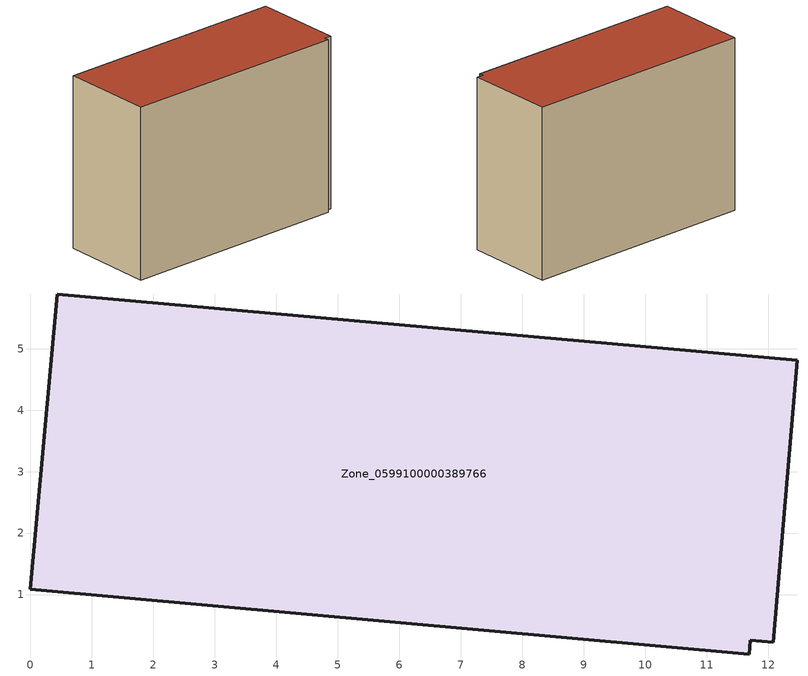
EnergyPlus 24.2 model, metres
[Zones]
Zone_0599100000389766
 floor ground (C_G): 11.71,0.26 11.69,0.03 0,1.08 0.43,5.89 12.47,4.81 12.09,0.22 z0
 wall outside (C_F): 12.47,4.81 0.43,5.89 0,1.08 11.69,0.03 11.71,0.26 12.09,0.22 12.47,4.81 z0:8.91
 roof outside (C_R): 11.71,0.26 12.09,0.22 12.47,4.81 0.43,5.89 0,1.08 11.69,0.03 z8.91
[BUILDING]
Pand.0599100000389766: North Axis=0; Terrain=City; Loads Convergence Tolerance Value=0.04; Temperature Convergence Tolerance Value=0.4; Solar Distribution=FullExterior; Maximum Number of Warmup Days=25; Minimum Number of Warmup Days=1
[Site:Location]
Rotterdam.The.Hague.AP_ZH_NLD Design_Conditions: Latitude=51.96; Longitude=4.45; Time Zone=1; Elevation=-4.5
[SITE:GROUNDTEMPERATURE:BUILDINGSURFACE]
18, 18, 18, 18, 18, 18, 18, 18, 18, 18, 18, 18
[MATERIAL] Thermal Absorptance=0.9; Solar Absorptance=0.7; Visible Absorptance=0.7
Name | Roughness | Thickness | Conductivity | Density | Specific Heat
G.TI.1992-2005 | MediumSmooth | 0.15 | 0.06 | 540 | 1210
F.TI.1992-2005 | Rough | 0.3 | 0.12 | 1920 | 840
R.TI.1992-2005 | MediumRough | 0.2 | 0.08 | 1500 | 1000
[CONSTRUCTION]
C_G: G.TI.1992-2005
C_F: F.TI.1992-2005
C_R: R.TI.1992-2005
[ZONE]
Zone_0599100000389766: Type=1; Multiplier=1; Ceiling Height=Autocalculate; Volume=Autocalculate; Floor Area=autocalculate; Part of Total Floor Area=Yes
[ZONEINFILTRATION:DESIGNFLOWRATE]
Infil_Zone_0599100000389766: Zone or ZoneList or Space or SpaceList=Zone_0599100000389766; Schedule=AlwaysOn; Design Flow Rate Calculation Method=Flow/Area; Flow Rate per Floor Area=0.0015; Constant Term Coefficient=1; Temperature Term Coefficient=0; Velocity Term Coefficient=0; Velocity Squared Term Coefficient=0
[HVACTEMPLATE:ZONE:IDEALLOADSAIRSYSTEM]
Zone_0599100000389766: Maximum Heating Supply Air Temperature=50; Minimum Cooling Supply Air Temperature=13; Maximum Heating Supply Air Humidity Ratio=0.0156; Minimum Cooling Supply Air Humidity Ratio=0.0077; Heating Limit=NoLimit; Cooling Limit=NoLimit; Dehumidification Control Type=ConstantSensibleHeatRatio; Cooling Sensible Heat Ratio=0.7; Dehumidification Setpoint=60; Humidification Control Type=None; Humidification Setpoint=30; Outdoor Air Method=None; Outdoor Air Flow Rate per Person=0.00944; Outdoor Air Flow Rate per Zone Floor Area=0; Outdoor Air Flow Rate per Zone=0; Demand Controlled Ventilation Type=None; Outdoor Air Economizer Type=NoEconomizer; Heat Recovery Type=None; Sensible Heat Recovery Effectiveness=0.7; Latent Heat Recovery Effectiveness=0.65
[ZONECONTROL:THERMOSTAT]
ThermostatControl_Zone_0599100000389766: Zone or ZoneList=Zone_0599100000389766; Control Type Schedule=DualSetpointControlType; Control 1=Thermostat_Zone_0599100000389766; Temperature Difference Between Cutout And Setpoint=0
[THERMOSTATSETPOINT:DUALSETPOINT]
Thermostat_Zone_0599100000389766: Heating Setpoint Temperature Schedule=HeatingSetpoint_Zone_0599100000389766; Cooling Setpoint Temperature Schedule=CoolingSetpoint_Zone_0599100000389766
[SCHEDULE:COMPACT]
HeatingSetpoint_Zone_0599100000389766: Through: 12/31, For: AllDays, Until: 24:00, 21
CoolingSetpoint_Zone_0599100000389766: Through: 12/31, For: AllDays, Until: 24:00, 24
DualSetpointControlType: Through: 12/31, For: AllDays, Until: 24:00, 4
AlwaysOn: Through: 12/31, For: AllDays, Until: 24:00, 1
